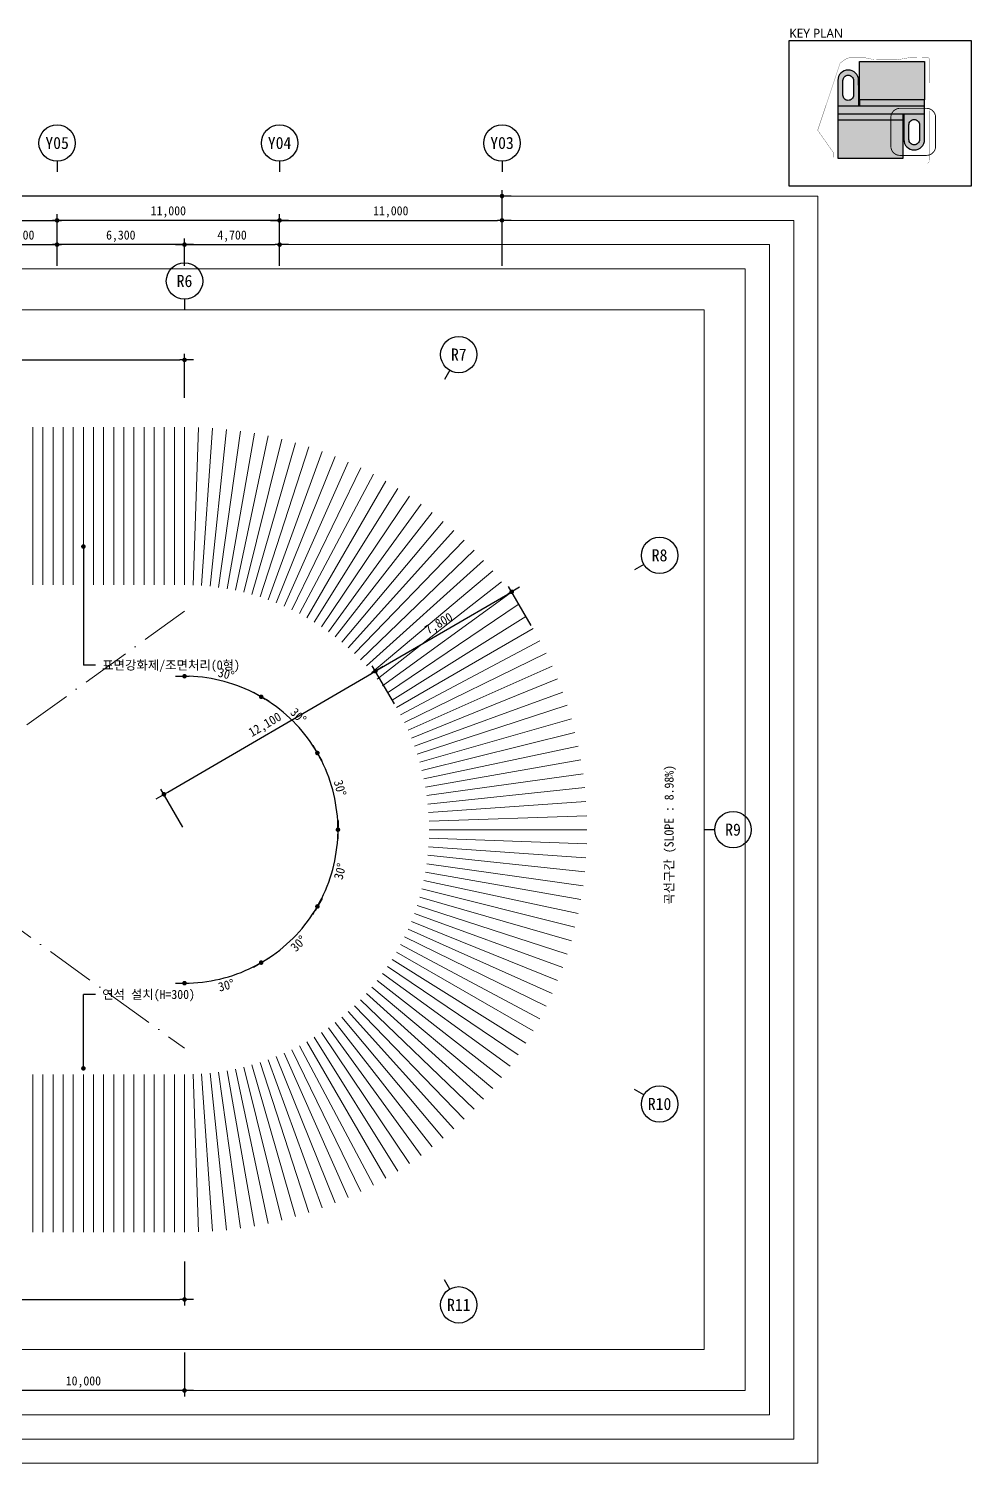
# Model space of a CAD drawing. Header units: millimetres. Extents: x 2292510 to 2787134, y 32296 to 526467.
# Drawn here: x 2604265 to 2650877, y 277341 to 348267 of the extents above; entities that cross this region are included whole.
import ezdxf
from ezdxf.enums import TextEntityAlignment as Align

# ---------------------------------------------------------------- set-up
doc = ezdxf.new("R2010")
doc.units = ezdxf.units.MM
doc.header["$LTSCALE"] = 200
doc.header["$MEASUREMENT"] = 0
for name, pattern in [('ACAD_ISO10W100', [18, 12, -3, 0, -3]), ('DASHDOTX2', [2, 1, -0.5, 0, -0.5]), ('PHANTOM', [63.5, 31.75, -6.35, 6.35, -6.35, 6.35, -6.35])]:
    doc.linetypes.add(name, pattern=pattern)
doc.layers.get('0').update_dxf_attribs({"linetype": 'CONTINUOUS'})
for name, color, linetype, lineweight in [('A-AXIS-BUBL', 7, 'CONTINUOUS', 25), ('A-BOND-LIN1', 4, 'DASHDOTX2', 25), ('A-DIMS', 7, 'CONTINUOUS', 25), ('A-MKXS-LEAD', 7, 'CONTINUOUS', 25), ('A-MKXS-MAK2', 3, 'DASHDOTX2', 25), ('A-MKXS-TEXT1', 3, 'CONTINUOUS', 25), ('A-SSXS-PATT', 8, 'CONTINUOUS', 18), ('A-XXXX-OPEN', 1, 'ACAD_ISO10W100', 15), ('A-XXXX-TXT2', 3, 'CONTINUOUS', 25)]:
    doc.layers.add(name, color=color, linetype=linetype, lineweight=lineweight)
doc.layers.add('A-XXXX-NPLT', color=144, linetype='CONTINUOUS', lineweight=15, plot=False)
doc.layers.add('색상', color=7, linetype='CONTINUOUS')
doc.styles.add('HY울릉도L', font='')
doc.styles.add('돋움', font='')
doc.styles.add('돋움체', font='')
doc.styles.add('맑은고딕', font='malgun.ttf')
doc.styles.get('HY울릉도L').set_extended_font_data('HYwulM')
doc.styles.get('돋움').set_extended_font_data('DotumChe')
doc.styles.get('돋움체').set_extended_font_data('DotumChe')
doc.dimstyles.new('CDIM', dxfattribs={"dimtxt": 3, "dimasz": 1.5, "dimexe": 2, "dimexo": 1, "dimgap": 1, "dimtad": 1, "dimdec": 0, "dimrnd": 0.5, "dimzin": 0, "dimdsep": 32, "dimlunit": 6, "dimtxsty": 'HY울릉도L', "dimblk1": '_CIDOT', "dimblk2": '_CIDOT', "dimsah": 1, "dimcen": 5.5, "dimclrd": 2, "dimclre": 2, "dimclrt": 7, "dimadec": 0, "dimazin": 0, "dimtfac": 1, "dimtdec": 0, "dimtix": 1, "dimtmove": 2, "dimatfit": 1, "dimldrblk": '_CIDOT', "dimfxl": 1, "dimtolj": 1, "dimtzin": 0, "dimlwd": -1, "dimarcsym": 0})

# ---------------------------------------------------------------- blocks, each defined once
blk = doc.blocks.new('_CIDOT')
at = {"color": 0, "linetype": 'ByBlock'}
blk.add_line((2, 0), (-1, 0), dxfattribs=at)
at = {"color": 0, "linetype": 'ByBlock', "const_width": 0.5}
blk.add_lwpolyline([(-0.25, 0, 1), (0.25, 0, 1)], format="xyb", close=True, dxfattribs=at)
blk = doc.blocks.new('*D229')
at = {"layer": 'A-DIMS', "lineweight": -2, "transparency": 16777216}
for p, q in [((63241, 72425), (63241, 73775)), ((66941, 72425), (66941, 73775))]:
    blk.add_line(p, q, dxfattribs=at)
at = {"layer": 'A-DIMS', "transparency": 16777216}
blk.add_line((63466, 73475), (66716, 73475), dxfattribs=at)
at = {"layer": 'A-DIMS', "transparency": 16777216, "xscale": 225, "yscale": 225, "zscale": 225, "rotation": 180}
blk.add_blockref('_CIDOT', (63241, 73475), dxfattribs=at)
at = {"layer": 'A-DIMS', "transparency": 16777216, "xscale": 225, "yscale": 225, "zscale": 225}
blk.add_blockref('_CIDOT', (66941, 73475), dxfattribs=at)
at = {"layer": 'A-DIMS', "color": 3, "transparency": 16777216, "insert": (65091, 73893), "char_height": 450, "attachment_point": 5, "style": '돋움'}
blk.add_mtext('\\A1;3,700', dxfattribs=at)
blk = doc.blocks.new('*D238')
at = {"layer": 'A-DIMS', "lineweight": -2, "transparency": 16777216}
for p, q in [((20941, 72425), (20941, 76175)), ((88941, 72425), (88941, 76175))]:
    blk.add_line(p, q, dxfattribs=at)
at = {"layer": 'A-DIMS', "transparency": 16777216}
blk.add_line((88716, 75875), (21166, 75875), dxfattribs=at)
at = {"layer": 'A-DIMS', "transparency": 16777216, "xscale": 225, "yscale": 225, "zscale": 225, "rotation": 180}
blk.add_blockref('_CIDOT', (20941, 75875), dxfattribs=at)
at = {"layer": 'A-DIMS', "transparency": 16777216, "xscale": 225, "yscale": 225, "zscale": 225}
blk.add_blockref('_CIDOT', (88941, 75875), dxfattribs=at)
at = {"layer": 'A-DIMS', "color": 3, "transparency": 16777216, "insert": (54941, 76293), "char_height": 450, "attachment_point": 5, "style": '돋움'}
blk.add_mtext('\\A1;68,000', dxfattribs=at)
blk = doc.blocks.new('*D242')
at = {"layer": 'A-DIMS', "lineweight": -2, "transparency": 16777216}
for p, q in [((55941, 72425), (55941, 74975)), ((66941, 72425), (66941, 74975))]:
    blk.add_line(p, q, dxfattribs=at)
at = {"layer": 'A-DIMS', "transparency": 16777216}
blk.add_line((56166, 74675), (66716, 74675), dxfattribs=at)
at = {"layer": 'A-DIMS', "transparency": 16777216, "xscale": 225, "yscale": 225, "zscale": 225, "rotation": 180}
blk.add_blockref('_CIDOT', (55941, 74675), dxfattribs=at)
at = {"layer": 'A-DIMS', "transparency": 16777216, "xscale": 225, "yscale": 225, "zscale": 225}
blk.add_blockref('_CIDOT', (66941, 74675), dxfattribs=at)
at = {"layer": 'A-DIMS', "color": 3, "transparency": 16777216, "insert": (61441, 75093), "char_height": 450, "attachment_point": 5, "style": '돋움'}
blk.add_mtext('\\A1;11,000', dxfattribs=at)
blk = doc.blocks.new('*D243')
at = {"layer": 'A-DIMS', "lineweight": -2, "transparency": 16777216}
for p, q in [((66941, 72425), (66941, 74975)), ((77941, 72425), (77941, 74975))]:
    blk.add_line(p, q, dxfattribs=at)
at = {"layer": 'A-DIMS', "transparency": 16777216}
blk.add_line((77716, 74675), (67166, 74675), dxfattribs=at)
at = {"layer": 'A-DIMS', "transparency": 16777216, "xscale": 225, "yscale": 225, "zscale": 225, "rotation": 180}
blk.add_blockref('_CIDOT', (66941, 74675), dxfattribs=at)
at = {"layer": 'A-DIMS', "transparency": 16777216, "xscale": 225, "yscale": 225, "zscale": 225}
blk.add_blockref('_CIDOT', (77941, 74675), dxfattribs=at)
at = {"layer": 'A-DIMS', "color": 3, "transparency": 16777216, "insert": (72441, 75093), "char_height": 450, "attachment_point": 5, "style": '돋움'}
blk.add_mtext('\\A1;11,000', dxfattribs=at)
blk = doc.blocks.new('*D244')
at = {"layer": 'A-DIMS', "lineweight": -2, "transparency": 16777216}
for p, q in [((77941, 72425), (77941, 74975)), ((88941, 72425), (88941, 74975))]:
    blk.add_line(p, q, dxfattribs=at)
at = {"layer": 'A-DIMS', "transparency": 16777216}
blk.add_line((78166, 74675), (88716, 74675), dxfattribs=at)
at = {"layer": 'A-DIMS', "transparency": 16777216, "xscale": 225, "yscale": 225, "zscale": 225, "rotation": 180}
blk.add_blockref('_CIDOT', (77941, 74675), dxfattribs=at)
at = {"layer": 'A-DIMS', "transparency": 16777216, "xscale": 225, "yscale": 225, "zscale": 225}
blk.add_blockref('_CIDOT', (88941, 74675), dxfattribs=at)
at = {"layer": 'A-DIMS', "color": 3, "transparency": 16777216, "insert": (83441, 75093), "char_height": 450, "attachment_point": 5, "style": '돋움'}
blk.add_mtext('\\A1;11,000', dxfattribs=at)
blk = doc.blocks.new('*D248')
at = {"layer": 'A-DIMS', "lineweight": -2, "transparency": 16777216}
for p, q in [((66941, 72425), (66941, 73775)), ((73241, 72425), (73241, 73775))]:
    blk.add_line(p, q, dxfattribs=at)
at = {"layer": 'A-DIMS', "transparency": 16777216}
blk.add_line((73016, 73475), (67166, 73475), dxfattribs=at)
at = {"layer": 'A-DIMS', "transparency": 16777216, "xscale": 225, "yscale": 225, "zscale": 225, "rotation": 180}
blk.add_blockref('_CIDOT', (66941, 73475), dxfattribs=at)
at = {"layer": 'A-DIMS', "transparency": 16777216, "xscale": 225, "yscale": 225, "zscale": 225}
blk.add_blockref('_CIDOT', (73241, 73475), dxfattribs=at)
at = {"layer": 'A-DIMS', "color": 3, "transparency": 16777216, "insert": (70091, 73893), "char_height": 450, "attachment_point": 5, "style": '돋움'}
blk.add_mtext('\\A1;6,300', dxfattribs=at)
blk = doc.blocks.new('*D249')
at = {"layer": 'A-DIMS', "lineweight": -2, "transparency": 16777216}
for p, q in [((73241, 72425), (73241, 73775)), ((77941, 72425), (77941, 73775))]:
    blk.add_line(p, q, dxfattribs=at)
at = {"layer": 'A-DIMS', "transparency": 16777216}
blk.add_line((73466, 73475), (77716, 73475), dxfattribs=at)
at = {"layer": 'A-DIMS', "transparency": 16777216, "xscale": 225, "yscale": 225, "zscale": 225, "rotation": 180}
blk.add_blockref('_CIDOT', (73241, 73475), dxfattribs=at)
at = {"layer": 'A-DIMS', "transparency": 16777216, "xscale": 225, "yscale": 225, "zscale": 225}
blk.add_blockref('_CIDOT', (77941, 73475), dxfattribs=at)
at = {"layer": 'A-DIMS', "color": 3, "transparency": 16777216, "insert": (75591, 73893), "char_height": 450, "attachment_point": 5, "style": '돋움'}
blk.add_mtext('\\A1;4,700', dxfattribs=at)
blk = doc.blocks.new('*D252')
at = {"layer": 'A-DIMS', "lineweight": -2, "transparency": 16777216}
for p, q in [((63241, 18700), (63241, 16525)), ((73241, 18700), (73241, 16525))]:
    blk.add_line(p, q, dxfattribs=at)
at = {"layer": 'A-DIMS', "transparency": 16777216}
blk.add_line((73016, 16825), (63466, 16825), dxfattribs=at)
at = {"layer": 'A-DIMS', "transparency": 16777216, "xscale": 225, "yscale": 225, "zscale": 225, "rotation": 180}
blk.add_blockref('_CIDOT', (63241, 16825), dxfattribs=at)
at = {"layer": 'A-DIMS', "transparency": 16777216, "xscale": 225, "yscale": 225, "zscale": 225}
blk.add_blockref('_CIDOT', (73241, 16825), dxfattribs=at)
at = {"layer": 'A-DIMS', "color": 3, "transparency": 16777216, "insert": (68241, 17243), "char_height": 450, "attachment_point": 5, "style": '돋움'}
blk.add_mtext('\\A1;10,000', dxfattribs=at)
blk = doc.blocks.new('*D27')
at = {"layer": 'A-DIMS', "lineweight": -2, "transparency": 16777216}
for p, q in [((2581471, 330016), (2581471, 332191)), ((2611971, 330016), (2611971, 332191))]:
    blk.add_line(p, q, dxfattribs=at)
at = {"layer": 'A-DIMS', "transparency": 16777216}
blk.add_line((2581696, 331891), (2611746, 331891), dxfattribs=at)
at = {"layer": 'A-DIMS', "transparency": 16777216, "xscale": 225, "yscale": 225, "zscale": 225, "rotation": 180}
blk.add_blockref('_CIDOT', (2581471, 331891), dxfattribs=at)
at = {"layer": 'A-DIMS', "transparency": 16777216, "xscale": 225, "yscale": 225, "zscale": 225}
blk.add_blockref('_CIDOT', (2611971, 331891), dxfattribs=at)
at = {"layer": 'A-DIMS', "color": 3, "transparency": 16777216, "insert": (2596721, 332308), "char_height": 450, "attachment_point": 5, "style": '돋움'}
blk.add_mtext('\\A1;30,500', dxfattribs=at)
blk = doc.blocks.new('*D28')
at = {"layer": 'A-DIMS', "lineweight": -2, "transparency": 16777216}
for p, q in [((2581471, 287316), (2581471, 285141)), ((2611971, 287316), (2611971, 285141))]:
    blk.add_line(p, q, dxfattribs=at)
at = {"layer": 'A-DIMS', "transparency": 16777216}
blk.add_line((2581696, 285441), (2611746, 285441), dxfattribs=at)
at = {"layer": 'A-DIMS', "transparency": 16777216, "xscale": 225, "yscale": 225, "zscale": 225, "rotation": 180}
blk.add_blockref('_CIDOT', (2581471, 285441), dxfattribs=at)
at = {"layer": 'A-DIMS', "transparency": 16777216, "xscale": 225, "yscale": 225, "zscale": 225}
blk.add_blockref('_CIDOT', (2611971, 285441), dxfattribs=at)
at = {"layer": 'A-DIMS', "color": 3, "transparency": 16777216, "insert": (2596721, 285858), "char_height": 450, "attachment_point": 5, "style": '돋움'}
blk.add_mtext('\\A1;30,500', dxfattribs=at)
blk = doc.blocks.new('키플랜')
h = blk.add_hatch(color=253)
h.dxf.hatch_style = 1
h.paths.add_polyline_path([(2774568, 480289), (2771341, 480289), (2771341, 478395), (2774568, 478395)])
h.paths.add_polyline_path([(2773504, 477401), (2770277, 477401), (2770277, 475508), (2773504, 475508)])
at = {"layer": '색상'}
h = blk.add_hatch(color=254, dxfattribs=at)
h.dxf.hatch_style = 1
h.paths.add_polyline_path([(2771305, 479360, 0.414214), (2770791, 479874, 0.414214), (2770277, 479360), (2770277, 479130), (2770277, 478104), (2771305, 478104)])
h.paths.add_polyline_path([(2770791, 478371, -0.414214), (2770529, 478633), (2770529, 478863), (2770529, 479105), (2770529, 479360, -0.414214), (2770791, 479622, -0.414214), (2771053, 479360), (2771053, 479130), (2771053, 478887), (2771053, 478633, -0.414214)], flags=16)
h.paths.add_polyline_path([(2774568, 478395), (2771341, 478395), (2771341, 478104), (2774568, 478104)])
h.paths.add_polyline_path([(2774568, 478104), (2770277, 478104), (2770277, 477692), (2774568, 477692)])
h.paths.add_polyline_path([(2773504, 477692), (2770277, 477692), (2770277, 477401), (2773504, 477401)])
h.paths.add_polyline_path([(2774568, 477692), (2773540, 477692), (2773540, 476933), (2773540, 476436, 0.414214), (2774054, 475922, 0.414214), (2774568, 476436), (2774568, 476691), (2774568, 476933)])
h.paths.add_polyline_path([(2774316, 477164), (2774316, 476933), (2774316, 476691), (2774316, 476436, -0.414214), (2774054, 476175, -0.414214), (2773792, 476436), (2773792, 476667), (2773792, 476909), (2773792, 477164, -0.414214), (2774054, 477425, -0.414214)], flags=16)
for p, q in [((2770277, 479360), (2770277, 479130)), ((2770277, 479130), (2770277, 477401)), ((2771305, 479360), (2771305, 478104)), ((2771305, 479130), (2771305, 479360)), ((2770277, 478104), (2774568, 478104)), ((2771341, 478395), (2771341, 478104)), ((2774568, 476933), (2774568, 478395)), ((2774568, 477692), (2770277, 477692)), ((2773504, 477401), (2773504, 477692)), ((2773540, 477692), (2773540, 476933)), ((2773540, 476933), (2773540, 476436)), ((2774568, 476691), (2774568, 476933)), ((2774568, 476436), (2774568, 476691))]:
    blk.add_line(p, q)
at = {"ltscale": 100}
blk.add_lwpolyline([(2776877, 481331), (2776877, 474131), (2767877, 474131), (2767877, 481331)], close=True, dxfattribs=at)
for points in [[(2771341, 480289), (2774568, 480289), (2774568, 478395), (2771341, 478395)], [(2770277, 475508), (2773504, 475508), (2773504, 477401), (2770277, 477401)]]:
    blk.add_lwpolyline(points, close=True)
for points in [[(2771053, 479360), (2771053, 479130), (2771053, 478887), (2771053, 478633, -0.414214), (2770791, 478371, -0.414214), (2770529, 478633), (2770529, 478863), (2770529, 479105), (2770529, 479360, -0.414214), (2770791, 479622, -0.414214), (2771053, 479360)], [(2774316, 477164), (2774316, 476933), (2774316, 476691), (2774316, 476436, -0.414214), (2774054, 476175, -0.414214), (2773792, 476436), (2773792, 476667), (2773792, 476909), (2773792, 477164, -0.414214), (2774054, 477425, -0.414214), (2774316, 477164)]]:
    blk.add_lwpolyline(points, format="xyb", close=True)
for centre, start, end in [((2770791, 479360), 90, 180), ((2770791, 479360), 0, 90), ((2774054, 476436), 180, 270), ((2774054, 476436), 270, 0)]:
    blk.add_arc(centre, 514, start, end)
at = {"layer": 'A-BOND-LIN1', "color": 1, "linetype": 'PHANTOM', "ltscale": 50, "const_width": 12.1}
blk.add_lwpolyline([(2769776, 478375), (2770390, 480216), (2770725, 480456), (2770888, 480481), (2771178, 480479), (2771412, 480480), (2771616, 480480), (2771953, 480412), (2772088, 480384), (2773224, 480382), (2773406, 480414), (2773657, 480458), (2773848, 480493), (2774735, 480509), (2774823, 480421), (2774822, 480396), (2774822, 480363), (2774822, 480274), (2774818, 478374), (2774803, 475348), (2774717, 475262), (2770054, 475262), (2770050, 475800), (2769281, 476896), (2769597, 477844), (2769731, 478244), (2769775, 478375)], close=True, dxfattribs=at)
at = {"ltscale": 100, "style": '맑은고딕'}
blk.add_text('KEY PLAN', height=450, dxfattribs=at).set_placement((2767877, 481331), align=Align.BOTTOM_LEFT)
blk = doc.blocks.new('*D133')
at = {"layer": 'A-DIMS', "transparency": 16777216}
blk.add_line((2611146, 310529), (2621214, 316390), dxfattribs=at)
at = {"layer": 'A-DIMS', "lineweight": -2, "transparency": 16777216}
for p, q in [((2622352, 314883), (2621258, 316763)), ((2611895, 308795), (2610801, 310675))]:
    blk.add_line(p, q, dxfattribs=at)
at = {"layer": 'A-DIMS', "transparency": 16777216, "xscale": 225, "yscale": 225, "zscale": 225}
for p, rotation in [((2621409, 316504), 30.20872829383777), ((2610952, 310416), 210.2087282938378)]:
    blk.add_blockref('_CIDOT', p, dxfattribs=dict(at, rotation=rotation))
at = {"layer": 'A-DIMS', "color": 3, "transparency": 16777216, "insert": (2615970, 313821), "char_height": 450, "attachment_point": 5, "rotation": 30.20873, "style": '돋움'}
blk.add_mtext('\\A1;12,100', dxfattribs=at)
blk = doc.blocks.new('*D134')
at = {"layer": 'A-DIMS', "lineweight": -2, "transparency": 16777216}
for p, q in [((2629118, 318765), (2627998, 320687)), ((2622352, 314883), (2621258, 316763))]:
    blk.add_line(p, q, dxfattribs=at)
at = {"layer": 'A-DIMS', "transparency": 16777216}
blk.add_line((2621603, 316617), (2627955, 320315), dxfattribs=at)
at = {"layer": 'A-DIMS', "transparency": 16777216, "xscale": 225, "yscale": 225, "zscale": 225}
for p, rotation in [((2628149, 320428), 30.20872829383777), ((2621409, 316504), 210.2087282938378)]:
    blk.add_blockref('_CIDOT', p, dxfattribs=dict(at, rotation=rotation))
at = {"layer": 'A-DIMS', "color": 3, "transparency": 16777216, "insert": (2624569, 318827), "char_height": 450, "attachment_point": 5, "rotation": 30.20873, "style": '돋움'}
blk.add_mtext('\\A1;7,800', dxfattribs=at)
blk = doc.blocks.new('*D191')
at = {"layer": 'A-DIMS', "transparency": 16777216}
blk.add_arc((2611971, 308666), 7587, 301.69917, 328.30083, dxfattribs=at)
at = {"layer": 'A-DIMS', "transparency": 16777216, "xscale": 225, "yscale": 225, "zscale": 225}
for p, rotation in [((2618541, 304872), 59.15041440067512), ((2615764, 302095), 210.8495855993253)]:
    blk.add_blockref('_CIDOT', p, dxfattribs=dict(at, rotation=rotation))
at = {"layer": 'A-DIMS', "color": 3, "transparency": 16777216, "insert": (2617601, 303035), "char_height": 450, "attachment_point": 5, "rotation": 45, "style": '돋움'}
blk.add_mtext('\\A1;30°', dxfattribs=at)
blk = doc.blocks.new('*D192')
at = {"layer": 'A-DIMS', "transparency": 16777216}
blk.add_arc((2611971, 308666), 7587, 271.69917, 298.30083, dxfattribs=at)
at = {"layer": 'A-DIMS', "transparency": 16777216, "xscale": 225, "yscale": 225, "zscale": 225}
for p, rotation in [((2615764, 302095), 29.15041450030208), ((2611971, 301078), 180.8495854996978)]:
    blk.add_blockref('_CIDOT', p, dxfattribs=dict(at, rotation=rotation))
at = {"layer": 'A-DIMS', "color": 3, "transparency": 16777216, "insert": (2614032, 300974), "char_height": 450, "attachment_point": 5, "rotation": 15, "style": '돋움'}
blk.add_mtext('\\A1;30°', dxfattribs=at)
blk = doc.blocks.new('*D193')
at = {"layer": 'A-DIMS', "transparency": 16777216}
blk.add_arc((2611971, 308666), 7587, 31.69917, 58.30083, dxfattribs=at)
at = {"layer": 'A-DIMS', "transparency": 16777216, "xscale": 225, "yscale": 225, "zscale": 225}
for p, rotation in [((2615764, 315236), 149.1504144006737), ((2618541, 312459), 300.8495855993236)]:
    blk.add_blockref('_CIDOT', p, dxfattribs=dict(at, rotation=rotation))
at = {"layer": 'A-DIMS', "color": 3, "transparency": 16777216, "insert": (2617601, 314296), "char_height": 450, "attachment_point": 5, "rotation": 315, "style": '돋움'}
blk.add_mtext('\\A1;30°', dxfattribs=at)
blk = doc.blocks.new('*D194')
at = {"layer": 'A-DIMS', "transparency": 16777216}
blk.add_arc((2611971, 308666), 7587, 61.69917, 88.30083, dxfattribs=at)
at = {"layer": 'A-DIMS', "transparency": 16777216, "xscale": 225, "yscale": 225, "zscale": 225}
for p, rotation in [((2611971, 316253), 179.1504144006755), ((2615764, 315236), 330.8495855993232)]:
    blk.add_blockref('_CIDOT', p, dxfattribs=dict(at, rotation=rotation))
at = {"layer": 'A-DIMS', "color": 3, "transparency": 16777216, "insert": (2614032, 316357), "char_height": 450, "attachment_point": 5, "rotation": 345, "style": '돋움'}
blk.add_mtext('\\A1;30°', dxfattribs=at)
blk = doc.blocks.new('*D195')
at = {"layer": 'A-DIMS', "transparency": 16777216}
blk.add_arc((2611971, 308666), 7587, 1.69917, 28.30083, dxfattribs=at)
at = {"layer": 'A-DIMS', "transparency": 16777216, "xscale": 225, "yscale": 225, "zscale": 225}
for p, rotation in [((2618541, 312459), 119.1504144006676), ((2619558, 308666), 270.8495855993203)]:
    blk.add_blockref('_CIDOT', p, dxfattribs=dict(at, rotation=rotation))
at = {"layer": 'A-DIMS', "color": 3, "transparency": 16777216, "insert": (2619662, 310726), "char_height": 450, "attachment_point": 5, "rotation": 285, "style": '돋움'}
blk.add_mtext('\\A1;30°', dxfattribs=at)
blk = doc.blocks.new('*D196')
at = {"layer": 'A-DIMS', "transparency": 16777216}
blk.add_arc((2611971, 308666), 7587, 331.69917, 358.30083, dxfattribs=at)
at = {"layer": 'A-DIMS', "transparency": 16777216, "xscale": 225, "yscale": 225, "zscale": 225}
for p, rotation in [((2619558, 308666), 89.15041440067108), ((2618541, 304872), 240.8495855993246)]:
    blk.add_blockref('_CIDOT', p, dxfattribs=dict(at, rotation=rotation))
at = {"layer": 'A-DIMS', "color": 3, "transparency": 16777216, "insert": (2619662, 306605), "char_height": 450, "attachment_point": 5, "rotation": 75, "style": '돋움'}
blk.add_mtext('\\A1;30°', dxfattribs=at)
blk = doc.blocks.new('*U162')
at = {"layer": 'A-SSXS-PATT'}
blk.add_line((0, -3900), (0, 3900), dxfattribs=at)
blk = doc.blocks.new('*U163')
at = {"color": 0, "linetype": 'ByBlock', "lineweight": -2, "transparency": 16777216}
for p, rotation in [((2608100, 413290), 13.99999999999997), ((2608644, 413416), 11.99999999999999), ((2609192, 413522), 9.999999999999977), ((2609744, 413610), 7.99999999999998), ((2610298, 413678), 5.999999999999965), ((2610855, 413726), 4.000000000000041), ((2611412, 413756), 1.999999999999765), ((2606498, 412801), 19.99999999999998), ((2607027, 412982), 17.99999999999997), ((2607561, 413146), 15.99999999999997), ((2604957, 412146), 25.99999999999998), ((2605463, 412382), 23.99999999999997), ((2605977, 412600), 22), ((2603971, 411622), 29.99999999999999), ((2604459, 411893), 28), ((2603024, 411030), 34.00000000000001), ((2603492, 411334), 32), ((2602566, 410710), 36.00000000000001), ((2601686, 410022), 39.99999999999999), ((2602120, 410374), 37.99999999999999), ((2601265, 409656), 41.99999999999999), ((2600461, 408880), 45.99999999999999), ((2600856, 409275), 43.99999999999999), ((2600080, 408472), 47.99999999999999), ((2599363, 407616), 51.99999999999999), ((2599714, 408050), 49.99999999999999), ((2599027, 407170), 53.99999999999997), ((2598706, 406713), 56), ((2598402, 406244), 57.99999999999999), ((2598114, 405765), 59.99999999999999), ((2597590, 404779), 63.99999999999999), ((2597844, 405277), 61.99999999999999), ((2597354, 404273), 66), ((2597136, 403759), 68), ((2596936, 403238), 70), ((2596754, 402710), 72), ((2596591, 402176), 74), ((2596446, 401636), 75.99999999999997), ((2596320, 401092), 77.99999999999999), ((2596214, 400544), 79.99999999999999), ((2596127, 399992), 82), ((2596058, 399438), 83.99999999999999), ((2596010, 398882), 86), ((2595981, 398324), 87.99999999999999), ((2595971, 397766), 89.99999999999997), ((2595981, 397207), 92), ((2596010, 396649), 93.99999999999999), ((2596058, 396093), 96), ((2596127, 395539), 98), ((2596214, 394987), 99.99999999999999), ((2596320, 394439), 102), ((2596446, 393895), 104), ((2596591, 393355), 106), ((2596754, 392821), 108), ((2596936, 392293), 110), ((2597136, 391772), 112), ((2597354, 391258), 114), ((2597590, 390752), 116), ((2597844, 390254), 118), ((2598114, 389766), 120), ((2598402, 389287), 122), ((2598706, 388818), 124), ((2599027, 388361), 126), ((2599363, 387915), 128), ((2599714, 387481), 130), ((2600080, 387059), 132), ((2600461, 386651), 134), ((2600856, 386256), 136), ((2601265, 385875), 138), ((2601686, 385509), 140), ((2602120, 385157), 142), ((2602566, 384821), 144), ((2603024, 384501), 146), ((2603492, 384197), 148), ((2603971, 383909), 150), ((2604459, 383638), 152), ((2604957, 383385), 154), ((2605463, 383149), 156), ((2605977, 382931), 158), ((2606498, 382730), 160), ((2607026, 382549), 162), ((2607561, 382385), 164), ((2608100, 382241), 166), ((2608644, 382115), 168.0000000000001), ((2609192, 382009), 170), ((2609744, 381921), 172), ((2610298, 381853), 174), ((2610855, 381805), 176.0000000000001), ((2611412, 381775), 178.0000000000001), ((2611971, 381766), 180)]:
    blk.add_blockref('*U162', p, dxfattribs=dict(at, rotation=rotation))
blk.add_blockref('*U162', (2611971, 413765), dxfattribs=at)
blk = doc.blocks.new('rampline')
at = {"layer": 'A-SSXS-PATT'}
for p, q in [((65741, 56650), (65741, 64450)), ((66241, 56650), (66241, 64450)), ((66741, 56650), (66741, 64450)), ((67241, 56650), (67241, 64450)), ((67741, 56650), (67741, 64450)), ((68241, 56650), (68241, 64450)), ((68741, 56650), (68741, 64450)), ((69241, 56650), (69241, 64450)), ((69741, 56650), (69741, 64450)), ((70241, 56650), (70241, 64450)), ((70741, 56650), (70741, 64450)), ((71241, 56650), (71241, 64450)), ((71741, 56650), (71741, 64450)), ((72241, 56650), (72241, 64450)), ((72741, 56650), (72741, 64450)), ((73241, 56650), (73241, 64450)), ((65741, 32450), (65741, 24650)), ((66241, 32450), (66241, 24650)), ((66741, 32450), (66741, 24650)), ((67241, 32450), (67241, 24650)), ((67741, 32450), (67741, 24650)), ((68241, 32450), (68241, 24650)), ((68741, 32450), (68741, 24650)), ((69241, 32450), (69241, 24650)), ((69741, 32450), (69741, 24650)), ((70241, 32450), (70241, 24650)), ((70741, 32450), (70741, 24650)), ((71241, 32450), (71241, 24650)), ((71741, 32450), (71741, 24650)), ((72241, 32450), (72241, 24650)), ((72741, 32450), (72741, 24650)), ((73241, 32450), (73241, 24650))]:
    blk.add_line(p, q, dxfattribs=at)
at = {"xscale": -1}
blk.add_blockref('*U163', (2685212, -353216), dxfattribs=at)
blk = doc.blocks.new('dim_진입램프')
for p, q in [((66941.3, 77600), (66941.3, 77075)), ((77941.3, 77600), (77941.3, 77075)), ((88941.3, 77600), (88941.3, 77075)), ((73241.3, 70775), (73241.3, 70250)), ((86353.7, 67261.5), (86091.3, 66806.9)), ((95952.8, 57662.5), (95498.1, 57400)), ((99466.2, 44550), (98941.3, 44550)), ((95952.8, 31437.5), (95498.1, 31700)), ((86353.7, 21838.5), (86091.3, 22293.1))]:
    blk.add_line(p, q)
at = {"layer": 'A-AXIS-BUBL', "ltscale": 0.2}
for centre in [(66941.3, 78500), (77941.3, 78500), (88941.3, 78500), (73241.3, 71675), (86803.8, 68040.9), (96732.2, 58112.5), (100366.3, 44550), (96732.2, 30987.5), (86803.8, 21059.1)]:
    blk.add_circle(centre, 900, dxfattribs=at)
at = {"layer": 'A-XXXX-NPLT'}
for points in [[(104566.3, 13225), (11916.3, 13225), (11916.3, 75875), (104566.3, 75875)], [(103366.3, 14425), (13116.3, 14425), (13116.3, 74675), (103366.3, 74675)], [(102166.3, 15625), (14316.3, 15625), (14316.3, 73475), (102166.3, 73475)], [(100966.3, 16825), (15516.3, 16825), (15516.3, 72275), (100966.3, 72275)], [(17541.3, 70250), (98941.3, 70250), (98941.3, 18850), (17541.3, 18850)]]:
    blk.add_lwpolyline(points, close=True, dxfattribs=at)
at = {"layer": 'A-XXXX-TXT2', "ltscale": 0.2, "style": '돋움체'}
for s, p in [('Y05', (66941.3, 78500)), ('Y04', (77941.3, 78500)), ('Y03', (88941.3, 78500)), ('R6', (73241.3, 71675)), ('R7', (86803.8, 68040.9)), ('R8', (96732.2, 58112.5)), ('R9', (100366.3, 44550)), ('R10', (96732.2, 30987.5)), ('R11', (86803.8, 21059.1))]:
    blk.add_text(s, height=600, dxfattribs=at).set_placement(p, align=Align.MIDDLE)
at = {"layer": 'A-DIMS'}
for base, p1, p2, picture, middle in [((20941.3, 75875), (88941.3, 72275), (20941.3, 72275), '*D238', (54941.3, 76292.8)), ((66941.3, 74675), (77941.3, 72275), (66941.3, 72275), '*D243', (72441.3, 75092.8)), ((66941.3, 73475), (63241.3, 72275), (66941.3, 72275), '*D229', (65091.3, 73892.8)), ((77941.3, 73475), (73241.3, 72275), (77941.3, 72275), '*D249', (75591.3, 73892.8)), ((63241.3, 16825), (73241.3, 18850), (63241.3, 18850), '*D252', (68241.3, 17242.8))]:
    dim = blk.add_linear_dim(base=base, p1=p1, p2=p2, angle=180, dimstyle='CDIM', override={"dimscale": 150, "dimtxsty": '돋움', "dimclrd": 256, "dimclre": 256, "dimclrt": 3}, dxfattribs=at)
    dim.commit()
    dim.dimension.update_dxf_attribs({"geometry": picture, "text_midpoint": middle})
for base, p1, p2, picture, middle in [((66941.3, 74675), (55941.3, 72275), (66941.3, 72275), '*D242', (61441.3, 75092.8)), ((88941.3, 74675), (77941.3, 72275), (88941.3, 72275), '*D244', (83441.3, 75092.8)), ((66941.3, 73475), (73241.3, 72275), (66941.3, 72275), '*D248', (70091.3, 73892.8))]:
    dim = blk.add_linear_dim(base=base, p1=p1, p2=p2, dimstyle='CDIM', override={"dimscale": 150, "dimtxsty": '돋움', "dimclrd": 256, "dimclre": 256, "dimclrt": 3}, dxfattribs=at)
    dim.commit()
    dim.dimension.update_dxf_attribs({"geometry": picture, "text_midpoint": middle})

msp = doc.modelspace()

# ---------------------------------------------------------------- linework, layer by layer
at = {"layer": 'A-MKXS-LEAD'}
for p, q in [((2606970.8, 322665.5), (2606970.8, 316807.4)), ((2607570.8, 316807.4), (2606970.8, 316807.4)), ((2606970.8, 296865.5), (2606970.8, 300523.7)), ((2607570.8, 300523.7), (2606970.8, 300523.7))]:
    msp.add_line(p, q, dxfattribs=at)
at = {"layer": 'A-MKXS-LEAD', "const_width": 112.5}
for points in [[(2606914.5, 322665.5, -1), (2607027, 322665.5, -1)], [(2606914.5, 296865.5, 1), (2607027, 296865.5, 1)]]:
    msp.add_lwpolyline(points, format="xyb", close=True, dxfattribs=at)
at = {"layer": 'A-MKXS-MAK2', "const_width": 45}
msp.add_lwpolyline([(2648661.1, 344329.8), (2647350.3, 344329.8, 0.4142136), (2646900.3, 343879.8), (2646900.3, 342453.7, 0.4142136), (2647350.3, 342003.7), (2648661.1, 342003.7, 0.4142136), (2649111.1, 342453.7), (2649111.1, 343879.8, 0.4142136)], format="xyb", close=True, dxfattribs=at)
at = {"layer": 'A-XXXX-OPEN'}
for p, q in [((2581970.8, 319465.5), (2611970.8, 297865.5)), ((2611970.8, 319465.5), (2581970.8, 297865.5))]:
    msp.add_line(p, q, dxfattribs=at)

# ---------------------------------------------------------------- block references
for name, p in [('키플랜', (-126000, -133650)), ('dim_진입램프', (2538729.5, 264115.5)), ('rampline', (2538729.5, 264115.5))]:
    msp.add_blockref(name, p)

# ---------------------------------------------------------------- texts
at = {"layer": 'A-DIMS', "color": 3, "insert": (2635988.9, 308409.6), "char_height": 450, "attachment_point": 5, "rotation": 90, "style": '돋움'}
msp.add_mtext('\\A1;곡선구간 (SLOPE : 8.98%)', dxfattribs=at)
at = {"layer": 'A-MKXS-TEXT1', "style": '돋움체'}
for s, p in [('표면강화제/조면처리(O형)', (2607899.9, 316804.4)), ('연석 설치(H=300)', (2607899.9, 300523.7))]:
    msp.add_text(s, height=450, dxfattribs=at).set_placement(p, align=Align.MIDDLE_LEFT)

# ---------------------------------------------------------------- dimensions: what is measured, and where the dimension line sits
at = {"layer": 'A-DIMS'}
for base, line1, line2, override, picture, middle in [((2613288.3, 301193.5), ((2611970.8, 334365.5), (2611970.8, 282965.5)), ((2611970.8, 308665.5), (2624820.8, 286408.7)), {"dimscale": 150, "dimtad": 2, "dimtxsty": '돋움', "dimclrd": 256, "dimclre": 256, "dimclrt": 3}, '*D192', (2614031.6, 300974.3)), ((2614565.7, 315795.2), ((2611970.8, 334365.5), (2611970.8, 282965.5)), ((2611970.8, 308665.5), (2624820.8, 330922.4)), {"dimscale": 150, "dimtxsty": '돋움', "dimclrd": 256, "dimclre": 256, "dimclrt": 3}, '*D194', (2614031.6, 316356.7)), ((2617782.9, 313542.5), ((2611970.8, 308665.5), (2624820.8, 330922.4)), ((2611970.8, 308665.5), (2634227.6, 321515.5)), {"dimscale": 150, "dimtxsty": '돋움', "dimclrd": 256, "dimclre": 256, "dimclrt": 3}, '*D193', (2617601.1, 314295.9)), ((2619442.7, 309983), ((2611970.8, 308665.5), (2634227.6, 321515.5)), ((2611970.8, 308665.5), (2637670.8, 308665.5)), {"dimscale": 150, "dimtxsty": '돋움', "dimclrd": 256, "dimclre": 256, "dimclrt": 3}, '*D195', (2619662, 310726.4)), ((2619100.4, 306070.5), ((2611970.8, 308665.5), (2634227.6, 295815.5)), ((2611970.8, 308665.5), (2637670.8, 308665.5)), {"dimscale": 150, "dimtad": 2, "dimtxsty": '돋움', "dimclrd": 256, "dimclre": 256, "dimclrt": 3}, '*D196', (2619662, 306604.6)), ((2616847.7, 302853.3), ((2611970.8, 308665.5), (2624820.8, 286408.7)), ((2611970.8, 308665.5), (2634227.6, 295815.5)), {"dimscale": 150, "dimtad": 2, "dimtxsty": '돋움', "dimclrd": 256, "dimclre": 256, "dimclrt": 3}, '*D191', (2617601.1, 303035.1))]:
    dim = msp.add_angular_dim_2l(base=base, line1=line1, line2=line2, dimstyle='CDIM', override=override, dxfattribs=at)
    dim.commit()
    dim.dimension.update_dxf_attribs({"geometry": picture, "text_midpoint": middle})
for base, p1, p2, angle, picture, middle in [((2611970.8, 331890.5), (2581470.8, 329865.5), (2611970.8, 329865.5), 180, '*D27', (2596720.8, 332308.3)), ((2628149.4, 320428.2), (2622427.6, 314753.6), (2629193, 318635.6), 210.208728, '*D134', (2624568.8, 318827)), ((2621408.7, 316503.6), (2611970.8, 308665.5), (2622427.6, 314753.6), 210.208728, '*D133', (2615970, 313820.7)), ((2611970.8, 285440.5), (2581470.8, 287465.5), (2611970.8, 287465.5), 180, '*D28', (2596720.8, 285858.3))]:
    dim = msp.add_linear_dim(base=base, p1=p1, p2=p2, angle=angle, dimstyle='CDIM', override={"dimscale": 150, "dimtxsty": '돋움', "dimclrd": 256, "dimclre": 256, "dimclrt": 3}, dxfattribs=at)
    dim.commit()
    dim.dimension.update_dxf_attribs({"geometry": picture, "text_midpoint": middle})

doc.saveas('drawing.dxf')
